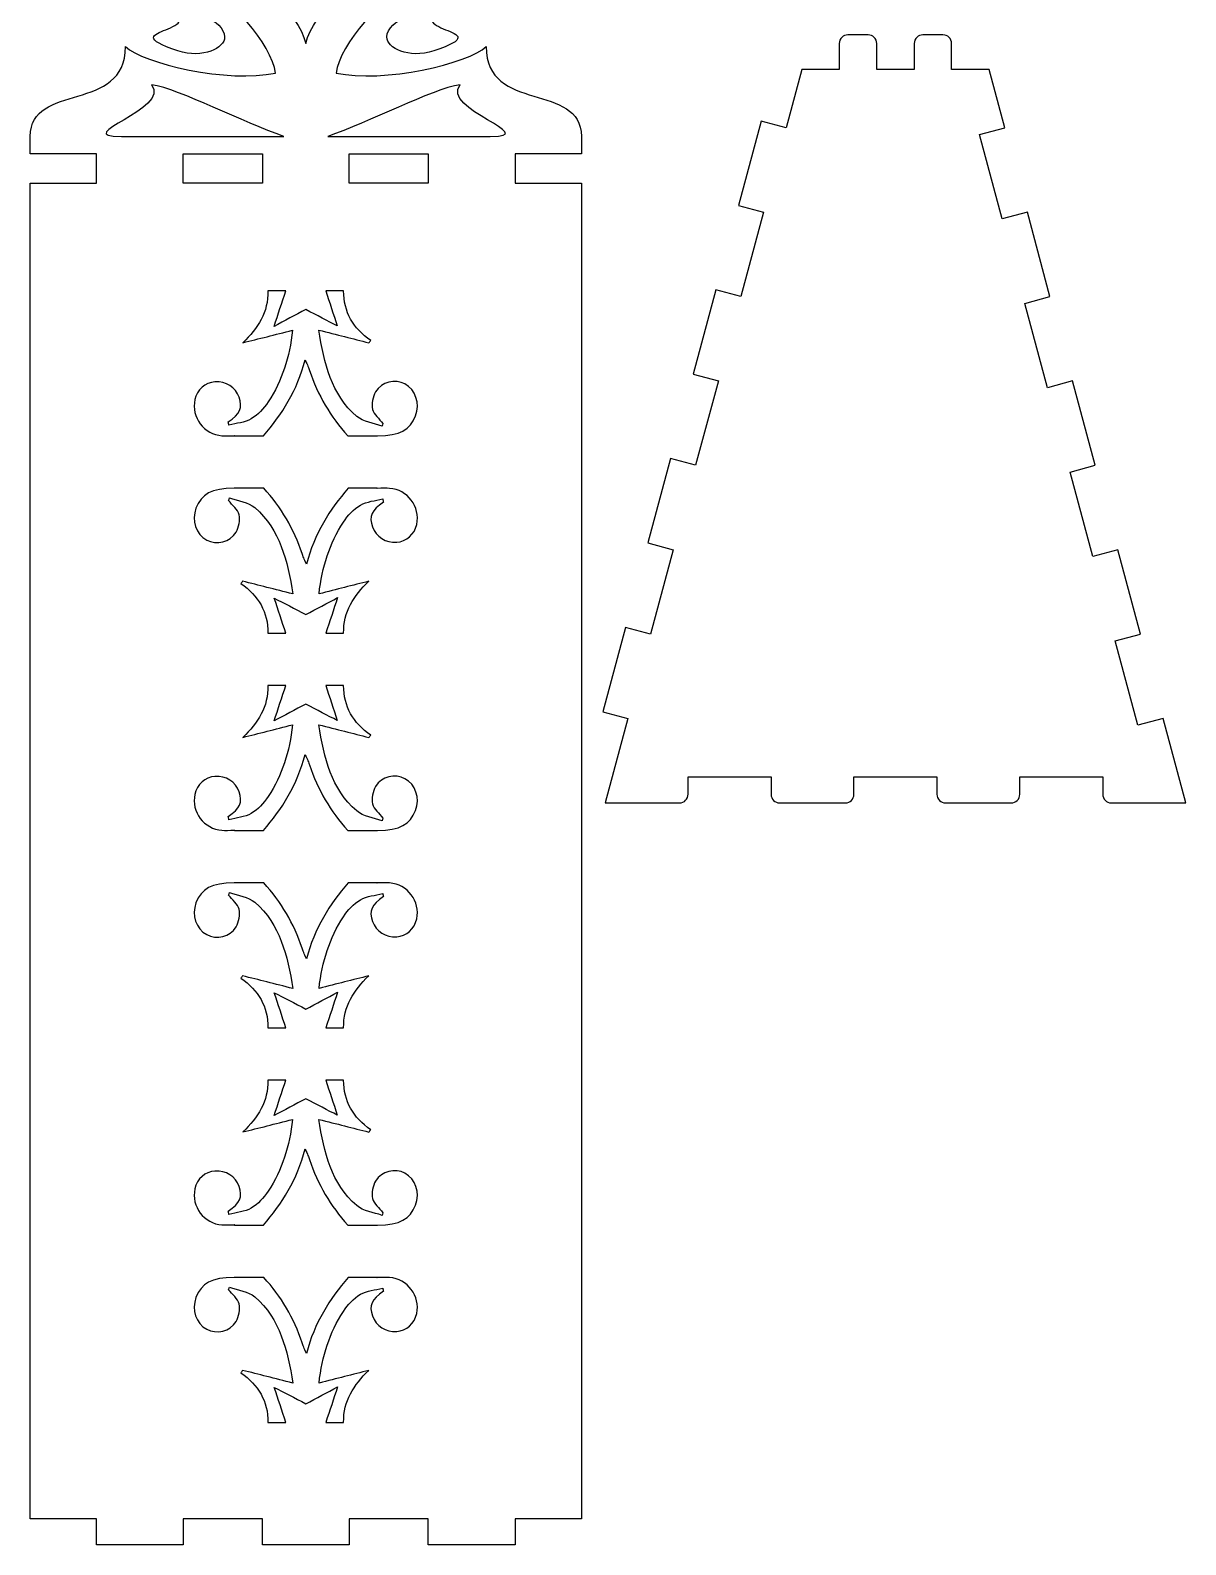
# Model space of a CAD drawing. Extents: x 4 to 934, y -398 to -4.
# Drawn here: x 800.7 to 934, y -391.5 to -216.7 of the extents above; entities that cross this region are included whole.
import ezdxf

# ---------------------------------------------------------------- set-up
doc = ezdxf.new("R2010")
doc.units = 0
doc.header["$MEASUREMENT"] = 0
doc.layers.add('LAYER_1', color=7, linetype='CONTINUOUS')

msp = doc.modelspace()

# ---------------------------------------------------------------- linework, layer by layer
at = {"layer": 'LAYER_1'}
for points in [[(818.32, -230.94), (827.45, -230.94), (827.45, -234.35), (818.32, -234.35), (818.32, -230.94)], [(846.59, -234.35), (837.46, -234.35), (837.46, -230.94), (846.59, -230.94), (846.59, -234.35)]]:
    msp.add_lwpolyline(points, dxfattribs=at)
for points, knots in [([(864.25, -230.94), (864.25, -230.94), (864.25, -228.94), (864.25, -228.94), (864.25, -222.62), (853.26, -226.32), (853.26, -218.56), (851.33, -220.49), (841.33, -222.85), (835.96, -221.62), (836.31, -218.52), (841.56, -211.83), (844.3, -213.42), (846.39, -214.62), (841.81, -215.36), (841.81, -217.46), (841.81, -218.72), (844.3, -220.01), (847.21, -219.06), (855.55, -216.33), (841.88, -217.12), (849.2, -213.51), (852.15, -212.05), (848.11, -210.15), (843.66, -210.15), (837.95, -210.15), (833.35, -214.67), (832.45, -218.2), (831.55, -214.67), (826.96, -210.15), (821.24, -210.15), (816.79, -210.15), (812.76, -212.05), (815.7, -213.51), (823.02, -217.12), (809.35, -216.33), (817.7, -219.06), (820.61, -220.01), (823.09, -218.72), (823.09, -217.46), (823.09, -215.36), (818.51, -214.62), (820.61, -213.42), (823.34, -211.83), (828.59, -218.52), (828.95, -221.62), (823.58, -222.85), (813.58, -220.49), (811.65, -218.56), (811.65, -226.32), (800.66, -222.62), (800.66, -228.94), (800.66, -228.94), (800.66, -230.94), (800.66, -230.94), (800.66, -230.94), (808.31, -230.94), (808.31, -230.94), (808.31, -230.94), (808.31, -234.35), (808.31, -234.35), (808.31, -234.35), (800.66, -234.34), (800.66, -234.34), (800.66, -234.34), (800.66, -388.54), (800.66, -388.54), (800.66, -388.54), (808.31, -388.53), (808.31, -388.53), (808.31, -388.53), (808.31, -391.53), (808.31, -391.53), (808.31, -391.53), (818.32, -391.53), (818.32, -391.53), (818.32, -391.53), (818.32, -388.53), (818.32, -388.53), (818.32, -388.53), (827.45, -388.53), (827.45, -388.53), (827.45, -388.53), (827.45, -391.53), (827.45, -391.53), (827.45, -391.53), (837.46, -391.53), (837.46, -391.53), (837.46, -391.53), (837.46, -388.53), (837.46, -388.53), (837.46, -388.53), (846.59, -388.53), (846.59, -388.53), (846.59, -388.53), (846.59, -391.53), (846.59, -391.53), (846.59, -391.53), (856.6, -391.53), (856.6, -391.53), (856.6, -391.53), (856.6, -388.53), (856.6, -388.53), (856.6, -388.53), (864.25, -388.54), (864.25, -388.54), (864.25, -388.54), (864.25, -234.34), (864.25, -234.34), (864.25, -234.34), (856.6, -234.35), (856.6, -234.35), (856.6, -234.35), (856.6, -230.94), (856.6, -230.94), (856.6, -230.94), (864.25, -230.94), (864.25, -230.94)], [0, 0, 0, 0, 1, 1, 1, 2, 2, 2, 3, 3, 3, 4, 4, 4, 5, 5, 5, 6, 6, 6, 7, 7, 7, 8, 8, 8, 9, 9, 9, 10, 10, 10, 11, 11, 11, 12, 12, 12, 13, 13, 13, 14, 14, 14, 15, 15, 15, 16, 16, 16, 17, 17, 17, 18, 18, 18, 19, 19, 19, 20, 20, 20, 21, 21, 21, 22, 22, 22, 23, 23, 23, 24, 24, 24, 25, 25, 25, 26, 26, 26, 27, 27, 27, 28, 28, 28, 29, 29, 29, 30, 30, 30, 31, 31, 31, 32, 32, 32, 33, 33, 33, 34, 34, 34, 35, 35, 35, 36, 36, 36, 37, 37, 37, 38, 38, 38, 39, 39, 39, 39]), ([(872.23, -286.4), (872.23, -286.4), (874.83, -276.66), (874.83, -276.66), (874.83, -276.66), (871.94, -275.88), (871.94, -275.88), (871.94, -275.88), (874.55, -266.14), (874.55, -266.14), (874.55, -266.14), (877.44, -266.91), (877.44, -266.91), (877.44, -266.91), (880.06, -257.17), (880.06, -257.17), (880.06, -257.17), (877.16, -256.4), (877.16, -256.4), (877.16, -256.4), (879.77, -246.65), (879.77, -246.65), (879.77, -246.65), (882.67, -247.43), (882.67, -247.43), (882.67, -247.43), (885.28, -237.69), (885.28, -237.69), (885.28, -237.69), (882.38, -236.91), (882.38, -236.91), (882.38, -236.91), (884.99, -227.17), (884.99, -227.17), (884.99, -227.17), (887.88, -227.95), (887.88, -227.95), (887.88, -227.95), (889.69, -221.2), (889.69, -221.2), (889.69, -221.2), (894.01, -221.2), (894.01, -221.2), (894.01, -221.2), (894.01, -218.21), (894.01, -218.21), (894.01, -217.65), (894.46, -217.21), (895.02, -217.21), (895.02, -217.21), (897.34, -217.21), (897.34, -217.21), (897.89, -217.21), (898.34, -217.65), (898.34, -218.21), (898.34, -218.21), (898.34, -221.2), (898.34, -221.2), (898.34, -221.2), (902.66, -221.2), (902.66, -221.2), (902.66, -221.2), (902.66, -218.21), (902.66, -218.21), (902.66, -217.65), (903.11, -217.21), (903.66, -217.21), (903.66, -217.21), (905.98, -217.21), (905.98, -217.21), (906.53, -217.21), (906.98, -217.65), (906.98, -218.21), (906.98, -218.21), (906.98, -221.2), (906.98, -221.2), (906.98, -221.2), (911.3, -221.2), (911.3, -221.2), (911.3, -221.2), (913.11, -227.95), (913.11, -227.95), (913.11, -227.95), (910.21, -228.72), (910.21, -228.72), (910.21, -228.72), (912.82, -238.47), (912.82, -238.47), (912.82, -238.47), (915.72, -237.69), (915.72, -237.69), (915.72, -237.69), (918.33, -247.43), (918.33, -247.43), (918.33, -247.43), (915.43, -248.21), (915.43, -248.21), (915.43, -248.21), (918.04, -257.95), (918.04, -257.95), (918.04, -257.95), (920.94, -257.17), (920.94, -257.17), (920.94, -257.17), (923.55, -266.91), (923.55, -266.91), (923.55, -266.91), (920.65, -267.69), (920.65, -267.69), (920.65, -267.69), (923.26, -277.43), (923.26, -277.43), (923.26, -277.43), (926.16, -276.66), (926.16, -276.66), (926.16, -276.66), (928.77, -286.4), (928.77, -286.4), (928.77, -286.4), (925.87, -287.17), (925.87, -287.17), (925.87, -287.17), (928.48, -296.92), (928.48, -296.92), (928.48, -296.92), (931.38, -296.14), (931.38, -296.14), (931.38, -296.14), (933.99, -305.88), (933.99, -305.88), (933.99, -305.88), (925.42, -305.89), (925.42, -305.89), (925.42, -305.89), (925.41, -305.89), (925.41, -305.89), (924.86, -305.88), (924.42, -305.43), (924.42, -304.89), (924.42, -304.89), (924.42, -302.89), (924.42, -302.89), (924.42, -302.89), (914.85, -302.89), (914.85, -302.89), (914.85, -302.89), (914.85, -304.89), (914.85, -304.89), (914.85, -305.44), (914.4, -305.89), (913.85, -305.89), (913.85, -305.89), (906.28, -305.89), (906.28, -305.89), (905.73, -305.89), (905.28, -305.44), (905.28, -304.89), (905.28, -304.89), (905.28, -302.89), (905.28, -302.89), (905.28, -302.89), (895.71, -302.89), (895.71, -302.89), (895.71, -302.89), (895.71, -304.89), (895.71, -304.89), (895.71, -305.44), (895.27, -305.89), (894.71, -305.89), (894.71, -305.89), (887.14, -305.89), (887.14, -305.89), (886.59, -305.89), (886.14, -305.44), (886.14, -304.89), (886.14, -304.89), (886.14, -302.89), (886.14, -302.89), (886.14, -302.89), (876.57, -302.89), (876.57, -302.89), (876.57, -302.89), (876.57, -304.89), (876.57, -304.89), (876.57, -305.43), (876.13, -305.88), (875.58, -305.89), (875.58, -305.89), (875.57, -305.89), (875.57, -305.89), (875.57, -305.89), (867.01, -305.88), (867.01, -305.88), (867.01, -305.88), (869.62, -296.14), (869.62, -296.14), (869.62, -296.14), (866.72, -295.37), (866.72, -295.37), (866.72, -295.37), (869.33, -285.62), (869.33, -285.62), (869.33, -285.62), (872.23, -286.4), (872.23, -286.4)], [0, 0, 0, 0, 1, 1, 1, 2, 2, 2, 3, 3, 3, 4, 4, 4, 5, 5, 5, 6, 6, 6, 7, 7, 7, 8, 8, 8, 9, 9, 9, 10, 10, 10, 11, 11, 11, 12, 12, 12, 13, 13, 13, 14, 14, 14, 15, 15, 15, 16, 16, 16, 17, 17, 17, 18, 18, 18, 19, 19, 19, 20, 20, 20, 21, 21, 21, 22, 22, 22, 23, 23, 23, 24, 24, 24, 25, 25, 25, 26, 26, 26, 27, 27, 27, 28, 28, 28, 29, 29, 29, 30, 30, 30, 31, 31, 31, 32, 32, 32, 33, 33, 33, 34, 34, 34, 35, 35, 35, 36, 36, 36, 37, 37, 37, 38, 38, 38, 39, 39, 39, 40, 40, 40, 41, 41, 41, 42, 42, 42, 43, 43, 43, 44, 44, 44, 45, 45, 45, 46, 46, 46, 47, 47, 47, 48, 48, 48, 49, 49, 49, 50, 50, 50, 51, 51, 51, 52, 52, 52, 53, 53, 53, 54, 54, 54, 55, 55, 55, 56, 56, 56, 57, 57, 57, 58, 58, 58, 59, 59, 59, 60, 60, 60, 61, 61, 61, 62, 62, 62, 63, 63, 63, 64, 64, 64, 65, 65, 65, 66, 66, 66, 67, 67, 67, 68, 68, 68, 68]), ([(811.17, -228.94), (805.06, -228.94), (816.99, -225.79), (814.64, -222.97), (817.94, -223.49), (825.26, -227.33), (829.93, -228.94), (829.93, -228.94), (811.17, -228.94), (811.17, -228.94)], [0, 0, 0, 0, 1, 1, 1, 2, 2, 2, 3, 3, 3, 3]), ([(850.26, -222.97), (847.91, -225.79), (859.85, -228.94), (853.73, -228.94), (853.73, -228.94), (834.98, -228.94), (834.98, -228.94), (839.64, -227.33), (846.97, -223.49), (850.26, -222.97)], [0, 0, 0, 0, 1, 1, 1, 2, 2, 2, 3, 3, 3, 3]), ([(832.44, -248.92), (833.74, -249.6), (835.01, -250.26), (836.08, -250.81), (835.64, -249.46), (835.2, -248.12), (834.76, -246.77), (834.76, -246.77), (836.82, -246.77), (836.82, -246.77), (836.81, -249.22), (837.92, -251.09), (839.94, -252.5), (839.88, -252.59), (839.8, -252.68), (839.74, -252.77), (837.89, -252.3), (836.04, -251.83), (833.94, -251.3), (834.6, -255.14), (835.38, -258.71), (838.33, -261.26), (839.09, -261.91), (840.28, -262.03), (841.27, -262.4), (841.3, -262.29), (841.33, -262.18), (841.36, -262.08), (840.94, -261.54), (840.3, -261.05), (840.16, -260.45), (840.01, -259.82), (840.18, -258.99), (840.51, -258.43), (841.21, -257.25), (842.75, -256.92), (843.89, -257.52), (845.12, -258.18), (845.66, -259.78), (845.12, -261.2), (844.5, -262.82), (843.32, -263.49), (840.73, -263.51), (840.73, -263.51), (837.3, -263.51), (837.3, -263.51), (835.31, -261.32), (833.82, -258.8), (832.89, -255.95), (832.79, -255.65), (832.65, -255.37), (832.38, -254.73), (831.47, -258.26), (829.69, -261.03), (827.57, -263.51), (827.57, -263.51), (824.22, -263.51), (824.22, -263.51), (824.24, -263.5), (824.25, -263.5), (824.25, -263.49), (823.56, -263.49), (823.17, -263.51), (822.78, -263.49), (820.72, -263.36), (819.21, -261.35), (819.65, -259.33), (819.92, -258.17), (820.83, -257.35), (821.97, -257.27), (823.25, -257.18), (824.34, -257.88), (824.76, -259.06), (825.18, -260.24), (824.84, -260.99), (823.5, -261.91), (823.53, -262.03), (823.56, -262.15), (823.58, -262.27), (824.45, -262.05), (825.41, -261.99), (826.15, -261.55), (826.92, -261.09), (827.61, -260.35), (828.11, -259.59), (829.72, -257.14), (830.57, -254.41), (830.93, -251.32), (828.88, -251.83), (827.04, -252.3), (825.2, -252.76), (826.92, -251.08), (828.13, -249.24), (828.09, -246.77), (828.09, -246.77), (830.15, -246.77), (830.15, -246.77), (829.69, -248.13), (829.25, -249.49), (828.79, -250.87), (829.95, -250.25), (831.25, -249.56), (832.44, -248.92)], [0, 0, 0, 0, 1, 1, 1, 2, 2, 2, 3, 3, 3, 4, 4, 4, 5, 5, 5, 6, 6, 6, 7, 7, 7, 8, 8, 8, 9, 9, 9, 10, 10, 10, 11, 11, 11, 12, 12, 12, 13, 13, 13, 14, 14, 14, 15, 15, 15, 16, 16, 16, 17, 17, 17, 18, 18, 18, 19, 19, 19, 20, 20, 20, 21, 21, 21, 22, 22, 22, 23, 23, 23, 24, 24, 24, 25, 25, 25, 26, 26, 26, 27, 27, 27, 28, 28, 28, 29, 29, 29, 30, 30, 30, 31, 31, 31, 32, 32, 32, 33, 33, 33, 34, 34, 34, 34]), ([(845.25, -273.73), (844.99, -274.9), (844.08, -275.71), (842.94, -275.79), (841.65, -275.88), (840.56, -275.18), (840.14, -274), (839.73, -272.82), (840.06, -272.07), (841.41, -271.16), (841.38, -271.04), (841.36, -270.92), (841.33, -270.79), (840.46, -271.01), (839.5, -271.07), (838.76, -271.51), (837.98, -271.97), (837.29, -272.71), (836.8, -273.47), (835.2, -275.93), (834.33, -278.65), (833.98, -281.75), (836.03, -281.23), (837.87, -280.76), (839.71, -280.3), (837.98, -281.98), (836.77, -283.82), (836.82, -286.29), (836.82, -286.29), (834.76, -286.29), (834.76, -286.29), (835.22, -284.93), (835.66, -283.57), (836.12, -282.19), (834.95, -282.81), (833.66, -283.5), (832.47, -284.14), (831.17, -283.46), (829.9, -282.8), (828.82, -282.25), (829.27, -283.6), (829.7, -284.95), (830.15, -286.29), (830.15, -286.29), (828.09, -286.29), (828.09, -286.29), (828.1, -283.84), (826.98, -281.97), (824.97, -280.56), (825.03, -280.47), (825.1, -280.38), (825.16, -280.29), (827.02, -280.76), (828.87, -281.23), (830.97, -281.76), (830.31, -277.92), (829.52, -274.36), (826.57, -271.8), (825.82, -271.15), (824.62, -271.03), (823.63, -270.66), (823.61, -270.77), (823.58, -270.87), (823.55, -270.98), (823.97, -271.52), (824.6, -272.01), (824.75, -272.62), (824.9, -273.24), (824.73, -274.07), (824.4, -274.63), (823.7, -275.81), (822.16, -276.14), (821.02, -275.54), (819.78, -274.88), (819.25, -273.28), (819.78, -271.87), (820.4, -270.24), (821.59, -269.57), (824.17, -269.55), (824.17, -269.55), (827.6, -269.55), (827.6, -269.55), (829.6, -271.74), (831.09, -274.27), (832.02, -277.11), (832.11, -277.41), (832.26, -277.69), (832.53, -278.33), (833.43, -274.8), (835.22, -272.03), (837.34, -269.55), (837.34, -269.55), (840.68, -269.55), (840.68, -269.55), (840.67, -269.56), (840.67, -269.56), (840.65, -269.57), (841.35, -269.57), (841.73, -269.55), (842.13, -269.57), (844.18, -269.7), (845.7, -271.71), (845.25, -273.73)], [0, 0, 0, 0, 1, 1, 1, 2, 2, 2, 3, 3, 3, 4, 4, 4, 5, 5, 5, 6, 6, 6, 7, 7, 7, 8, 8, 8, 9, 9, 9, 10, 10, 10, 11, 11, 11, 12, 12, 12, 13, 13, 13, 14, 14, 14, 15, 15, 15, 16, 16, 16, 17, 17, 17, 18, 18, 18, 19, 19, 19, 20, 20, 20, 21, 21, 21, 22, 22, 22, 23, 23, 23, 24, 24, 24, 25, 25, 25, 26, 26, 26, 27, 27, 27, 28, 28, 28, 29, 29, 29, 30, 30, 30, 31, 31, 31, 32, 32, 32, 33, 33, 33, 34, 34, 34, 34]), ([(823.58, -307.83), (824.45, -307.6), (825.41, -307.55), (826.15, -307.11), (826.92, -306.66), (827.61, -305.91), (828.11, -305.15), (829.72, -302.69), (830.57, -299.97), (830.93, -296.87), (828.88, -297.39), (827.04, -297.86), (825.2, -298.32), (826.92, -296.64), (828.13, -294.8), (828.09, -292.33), (828.09, -292.33), (830.15, -292.33), (830.15, -292.33), (829.69, -293.69), (829.25, -295.05), (828.79, -296.43), (829.95, -295.81), (831.25, -295.12), (832.44, -294.48), (833.74, -295.16), (835.01, -295.82), (836.08, -296.37), (835.64, -295.02), (835.2, -293.67), (834.76, -292.33), (834.76, -292.33), (836.82, -292.33), (836.82, -292.33), (836.81, -294.78), (837.92, -296.65), (839.94, -298.06), (839.88, -298.15), (839.8, -298.24), (839.74, -298.33), (837.89, -297.86), (836.04, -297.39), (833.94, -296.86), (834.6, -300.7), (835.38, -304.27), (838.33, -306.82), (839.09, -307.47), (840.28, -307.59), (841.27, -307.96), (841.3, -307.85), (841.33, -307.75), (841.36, -307.64), (840.94, -307.1), (840.3, -306.61), (840.16, -306), (840.01, -305.39), (840.18, -304.55), (840.51, -303.99), (841.21, -302.81), (842.75, -302.48), (843.89, -303.09), (845.12, -303.74), (845.66, -305.34), (845.12, -306.75), (844.5, -308.38), (843.32, -309.05), (840.73, -309.07), (840.73, -309.07), (837.3, -309.07), (837.3, -309.07), (835.31, -306.87), (833.82, -304.36), (832.89, -301.51), (832.79, -301.21), (832.65, -300.93), (832.38, -300.28), (831.47, -303.82), (829.69, -306.59), (827.57, -309.07), (827.57, -309.07), (824.22, -309.07), (824.22, -309.07), (824.24, -309.06), (824.25, -309.05), (824.25, -309.05), (823.56, -309.05), (823.17, -309.07), (822.78, -309.04), (820.72, -308.92), (819.21, -306.91), (819.65, -304.9), (819.92, -303.72), (820.83, -302.91), (821.97, -302.83), (823.25, -302.74), (824.34, -303.44), (824.76, -304.62), (825.18, -305.8), (824.84, -306.55), (823.5, -307.46), (823.53, -307.59), (823.56, -307.71), (823.58, -307.83)], [0, 0, 0, 0, 1, 1, 1, 2, 2, 2, 3, 3, 3, 4, 4, 4, 5, 5, 5, 6, 6, 6, 7, 7, 7, 8, 8, 8, 9, 9, 9, 10, 10, 10, 11, 11, 11, 12, 12, 12, 13, 13, 13, 14, 14, 14, 15, 15, 15, 16, 16, 16, 17, 17, 17, 18, 18, 18, 19, 19, 19, 20, 20, 20, 21, 21, 21, 22, 22, 22, 23, 23, 23, 24, 24, 24, 25, 25, 25, 26, 26, 26, 27, 27, 27, 28, 28, 28, 29, 29, 29, 30, 30, 30, 31, 31, 31, 32, 32, 32, 33, 33, 33, 34, 34, 34, 34]), ([(845.25, -319.28), (844.99, -320.46), (844.08, -321.27), (842.94, -321.35), (841.65, -321.44), (840.56, -320.74), (840.14, -319.56), (839.73, -318.38), (840.06, -317.63), (841.41, -316.71), (841.38, -316.59), (841.36, -316.47), (841.33, -316.35), (840.46, -316.58), (839.5, -316.63), (838.76, -317.07), (837.98, -317.52), (837.29, -318.27), (836.8, -319.03), (835.2, -321.49), (834.33, -324.21), (833.98, -327.3), (836.03, -326.78), (837.87, -326.32), (839.71, -325.85), (837.98, -327.54), (836.77, -329.38), (836.82, -331.85), (836.82, -331.85), (834.76, -331.85), (834.76, -331.85), (835.22, -330.49), (835.66, -329.13), (836.12, -327.75), (834.95, -328.37), (833.66, -329.06), (832.47, -329.7), (831.17, -329.02), (829.9, -328.36), (828.82, -327.8), (829.27, -329.16), (829.7, -330.5), (830.15, -331.85), (830.15, -331.85), (828.09, -331.85), (828.09, -331.85), (828.1, -329.4), (826.98, -327.53), (824.97, -326.12), (825.03, -326.03), (825.1, -325.94), (825.16, -325.85), (827.02, -326.32), (828.87, -326.78), (830.97, -327.32), (830.31, -323.48), (829.52, -319.91), (826.57, -317.36), (825.82, -316.71), (824.62, -316.59), (823.63, -316.22), (823.61, -316.33), (823.58, -316.43), (823.55, -316.54), (823.97, -317.08), (824.6, -317.57), (824.75, -318.17), (824.9, -318.79), (824.73, -319.63), (824.4, -320.2), (823.7, -321.37), (822.16, -321.7), (821.02, -321.09), (819.78, -320.44), (819.25, -318.84), (819.78, -317.43), (820.4, -315.8), (821.59, -315.13), (824.17, -315.11), (824.17, -315.11), (827.6, -315.11), (827.6, -315.11), (829.6, -317.31), (831.09, -319.82), (832.02, -322.67), (832.11, -322.97), (832.26, -323.25), (832.53, -323.9), (833.43, -320.36), (835.22, -317.59), (837.34, -315.11), (837.34, -315.11), (840.68, -315.11), (840.68, -315.11), (840.67, -315.11), (840.67, -315.12), (840.65, -315.13), (841.35, -315.13), (841.73, -315.11), (842.13, -315.13), (844.18, -315.26), (845.7, -317.27), (845.25, -319.28)], [0, 0, 0, 0, 1, 1, 1, 2, 2, 2, 3, 3, 3, 4, 4, 4, 5, 5, 5, 6, 6, 6, 7, 7, 7, 8, 8, 8, 9, 9, 9, 10, 10, 10, 11, 11, 11, 12, 12, 12, 13, 13, 13, 14, 14, 14, 15, 15, 15, 16, 16, 16, 17, 17, 17, 18, 18, 18, 19, 19, 19, 20, 20, 20, 21, 21, 21, 22, 22, 22, 23, 23, 23, 24, 24, 24, 25, 25, 25, 26, 26, 26, 27, 27, 27, 28, 28, 28, 29, 29, 29, 30, 30, 30, 31, 31, 31, 32, 32, 32, 33, 33, 33, 34, 34, 34, 34]), ([(819.65, -350.45), (819.92, -349.28), (820.83, -348.47), (821.97, -348.39), (823.25, -348.3), (824.34, -349), (824.76, -350.18), (825.18, -351.36), (824.84, -352.1), (823.5, -353.02), (823.53, -353.14), (823.56, -353.26), (823.58, -353.39), (824.45, -353.16), (825.41, -353.11), (826.15, -352.67), (826.92, -352.21), (827.61, -351.47), (828.11, -350.71), (829.72, -348.25), (830.57, -345.52), (830.93, -342.43), (828.88, -342.95), (827.04, -343.42), (825.2, -343.88), (826.92, -342.19), (828.13, -340.36), (828.09, -337.89), (828.09, -337.89), (830.15, -337.89), (830.15, -337.89), (829.69, -339.25), (829.25, -340.61), (828.79, -341.99), (829.95, -341.37), (831.25, -340.68), (832.44, -340.04), (833.74, -340.72), (835.01, -341.38), (836.08, -341.93), (835.64, -340.57), (835.2, -339.23), (834.76, -337.89), (834.76, -337.89), (836.82, -337.89), (836.82, -337.89), (836.81, -340.34), (837.92, -342.21), (839.94, -343.62), (839.88, -343.71), (839.8, -343.8), (839.74, -343.89), (837.89, -343.42), (836.04, -342.95), (833.94, -342.42), (834.6, -346.26), (835.38, -349.82), (838.33, -352.38), (839.09, -353.03), (840.28, -353.15), (841.27, -353.51), (841.27, -353.51), (841.36, -353.2), (841.36, -353.2), (840.94, -352.66), (840.3, -352.17), (840.16, -351.56), (840.01, -350.94), (840.18, -350.11), (840.51, -349.54), (841.21, -348.37), (842.75, -348.04), (843.89, -348.64), (845.12, -349.3), (845.66, -350.89), (845.12, -352.31), (844.5, -353.94), (843.32, -354.61), (840.73, -354.63), (840.73, -354.63), (837.3, -354.63), (837.3, -354.63), (835.31, -352.43), (833.82, -349.91), (832.89, -347.07), (832.79, -346.77), (832.65, -346.48), (832.38, -345.84), (831.47, -349.38), (829.69, -352.15), (827.57, -354.63), (827.57, -354.63), (824.22, -354.63), (824.22, -354.63), (824.24, -354.62), (824.25, -354.61), (824.25, -354.6), (823.56, -354.6), (823.17, -354.63), (822.78, -354.6), (820.72, -354.48), (819.21, -352.46), (819.65, -350.45)], [0, 0, 0, 0, 1, 1, 1, 2, 2, 2, 3, 3, 3, 4, 4, 4, 5, 5, 5, 6, 6, 6, 7, 7, 7, 8, 8, 8, 9, 9, 9, 10, 10, 10, 11, 11, 11, 12, 12, 12, 13, 13, 13, 14, 14, 14, 15, 15, 15, 16, 16, 16, 17, 17, 17, 18, 18, 18, 19, 19, 19, 20, 20, 20, 21, 21, 21, 22, 22, 22, 23, 23, 23, 24, 24, 24, 25, 25, 25, 26, 26, 26, 27, 27, 27, 28, 28, 28, 29, 29, 29, 30, 30, 30, 31, 31, 31, 32, 32, 32, 33, 33, 33, 34, 34, 34, 34]), ([(845.25, -364.84), (844.99, -366.01), (844.08, -366.83), (842.94, -366.91), (841.65, -367), (840.56, -366.3), (840.14, -365.12), (839.73, -363.94), (840.06, -363.19), (841.41, -362.27), (841.38, -362.15), (841.36, -362.03), (841.33, -361.91), (840.46, -362.13), (839.5, -362.19), (838.76, -362.62), (837.98, -363.08), (837.29, -363.82), (836.8, -364.59), (835.2, -367.04), (834.33, -369.77), (833.98, -372.87), (836.03, -372.34), (837.87, -371.88), (839.71, -371.41), (837.98, -373.1), (836.77, -374.94), (836.82, -377.41), (836.82, -377.41), (834.76, -377.41), (834.76, -377.41), (835.22, -376.05), (835.66, -374.69), (836.12, -373.31), (834.95, -373.93), (833.66, -374.62), (832.47, -375.26), (831.17, -374.58), (829.9, -373.92), (828.82, -373.37), (829.27, -374.72), (829.7, -376.06), (830.15, -377.41), (830.15, -377.41), (828.09, -377.41), (828.09, -377.41), (828.1, -374.96), (826.98, -373.09), (824.97, -371.68), (825.03, -371.59), (825.1, -371.5), (825.16, -371.4), (827.02, -371.87), (828.87, -372.34), (830.97, -372.88), (830.31, -369.04), (829.52, -365.47), (826.57, -362.92), (825.82, -362.27), (824.62, -362.14), (823.63, -361.78), (823.63, -361.78), (823.55, -362.1), (823.55, -362.1), (823.97, -362.64), (824.6, -363.13), (824.75, -363.73), (824.9, -364.36), (824.73, -365.19), (824.4, -365.75), (823.7, -366.93), (822.16, -367.26), (821.02, -366.65), (819.78, -366), (819.25, -364.4), (819.78, -362.98), (820.4, -361.36), (821.59, -360.68), (824.17, -360.67), (824.17, -360.67), (827.6, -360.67), (827.6, -360.67), (829.6, -362.86), (831.09, -365.38), (832.02, -368.23), (832.11, -368.53), (832.26, -368.81), (832.53, -369.45), (833.43, -365.92), (835.22, -363.15), (837.34, -360.67), (837.34, -360.67), (840.68, -360.67), (840.68, -360.67), (840.67, -360.68), (840.67, -360.68), (840.65, -360.69), (841.35, -360.69), (841.73, -360.67), (842.13, -360.69), (844.18, -360.82), (845.7, -362.83), (845.25, -364.84)], [0, 0, 0, 0, 1, 1, 1, 2, 2, 2, 3, 3, 3, 4, 4, 4, 5, 5, 5, 6, 6, 6, 7, 7, 7, 8, 8, 8, 9, 9, 9, 10, 10, 10, 11, 11, 11, 12, 12, 12, 13, 13, 13, 14, 14, 14, 15, 15, 15, 16, 16, 16, 17, 17, 17, 18, 18, 18, 19, 19, 19, 20, 20, 20, 21, 21, 21, 22, 22, 22, 23, 23, 23, 24, 24, 24, 25, 25, 25, 26, 26, 26, 27, 27, 27, 28, 28, 28, 29, 29, 29, 30, 30, 30, 31, 31, 31, 32, 32, 32, 33, 33, 33, 34, 34, 34, 34])]:
    msp.add_open_spline(points, degree=3, knots=knots, dxfattribs=at)

doc.saveas('drawing.dxf')
